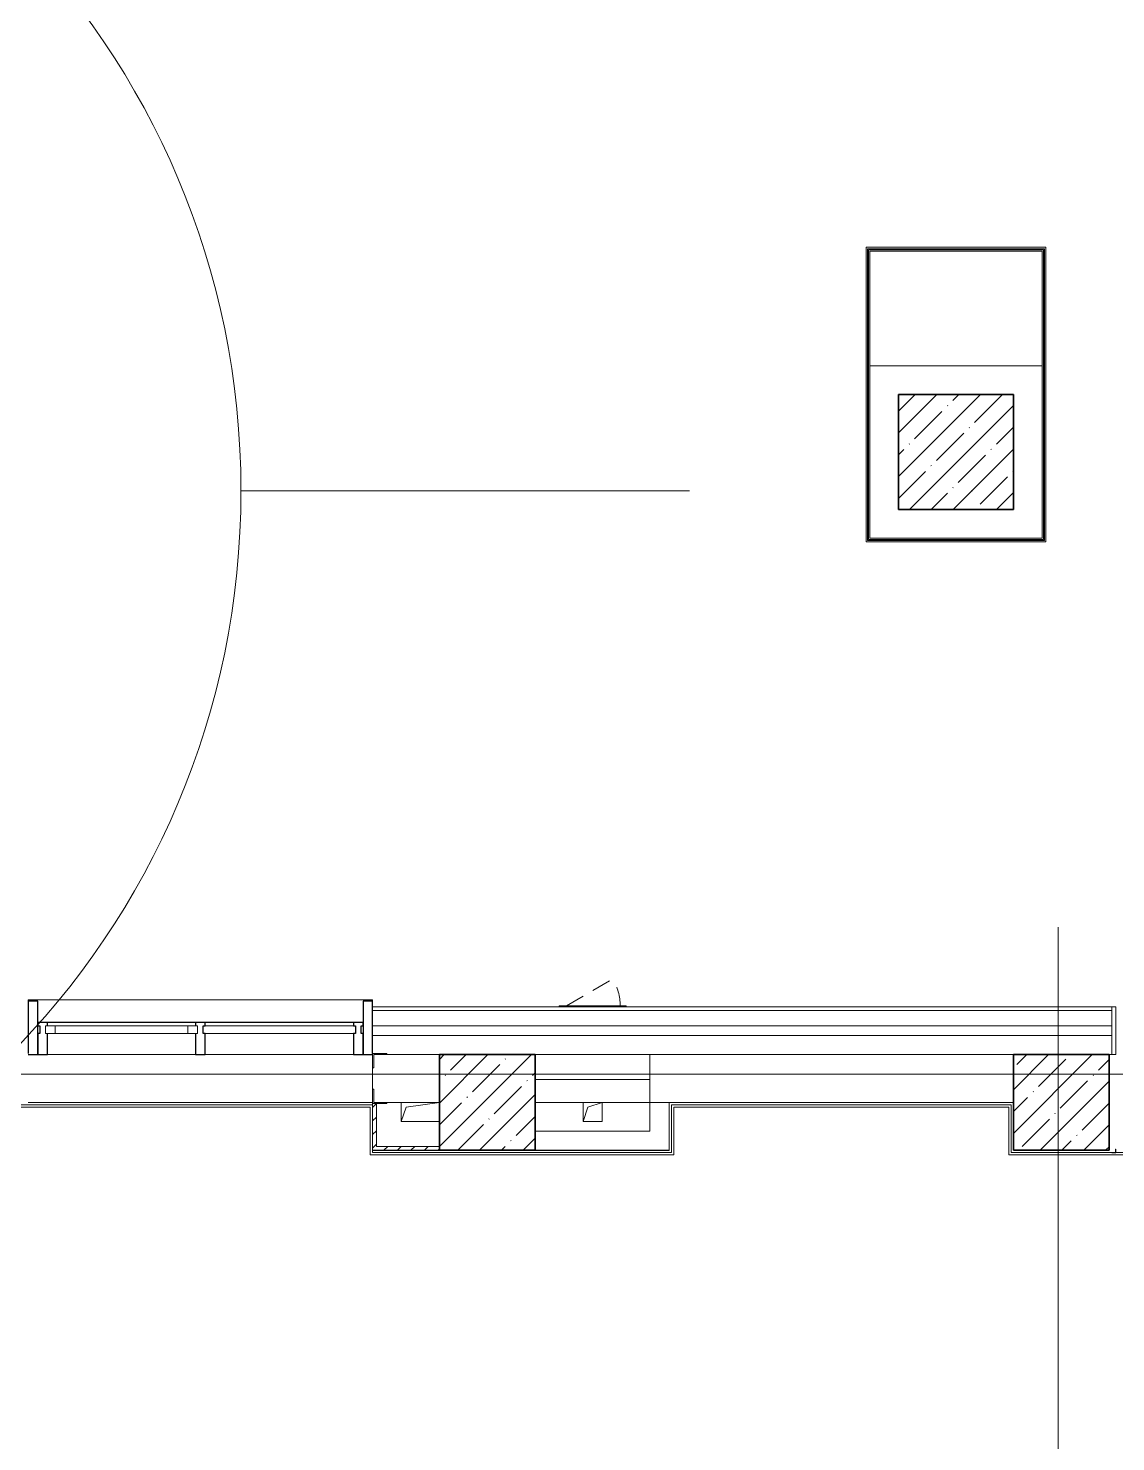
# Model space of a CAD drawing. Header units: millimetres. Extents: x 5993 to 95364, y 94667 to 143522.
# Drawn here: x 47212 to 47675, y 114705 to 115307 of the extents above; entities that cross this region are included whole.
import ezdxf

# ---------------------------------------------------------------- set-up
doc = ezdxf.new("R2010")
doc.units = ezdxf.units.MM
for name, pattern in [('200_ШТРИХ__ш1_п0_6_', [160, 100, -60]), ('50_200_ШТРИХ_1Т_ш5_п1_п1_', [1400, 1000, -200, 0, -200]), ('Штрих короткий', [300, 150, -150])]:
    doc.linetypes.add(name, pattern=pattern)
for name, color, linetype, lineweight in [('0-2', 7, 'Continuous', 9), ('S-GRID-____-IDEN', 7, 'Continuous', 9), ('S-GRID-____-OTLN-1', 7, '50_200_ШТРИХ_1Т_ш5_п1_п1_', 9), ('Импосты витража', 7, 'Continuous', 9), ('Импосты витража-1', 7, 'Continuous', 25), ('Каркас_Импост', 7, 'Continuous', 13), ('Каркас_Импост-1', 7, 'Continuous', 9), ('Несущие колонны', 7, 'Continuous', 9), ('Несущие колонны-1', 7, 'Continuous', 35), ('Обобщенные модели', 7, 'Continuous', 9), ('Общие ребра', 7, 'Continuous', 9), ('Окна', 7, 'Continuous', 9), ('Остекление-1', 7, 'Continuous', 9), ('Открывание в плане-1', 7, '200_ШТРИХ__ш1_п0_6_', 9), ('Перекрытия', 7, 'Continuous', 9), ('Перемычка-1', 7, 'Штрих короткий', 9), ('Стены', 7, 'Continuous', 9), ('Стены-1', 7, 'Continuous', 13)]:
    doc.layers.add(name, color=color, linetype=linetype, lineweight=lineweight)
doc.layers.add('Штриховка разреза-4', color=7, linetype='Continuous', lineweight=5, true_color=0x0080ff)

# ---------------------------------------------------------------- blocks, each defined once
blk = doc.blocks.new('BSC_Колонна _Прямоугольная - 600х600-V85-АИ2_01_План напольных покрытий и плинтусов 1го этажа _Часть 2_')
at = {"layer": 'Несущие колонны'}
h = blk.add_hatch(dxfattribs=at)
h.set_pattern_fill('FP_103', color=256, style=0, pattern_type=2)
h.set_pattern_definition([(45, (-73400, -14450), (-114.04925, 114.04925), []), (45, (-73285.95, -14450), (-114.04925, 114.04925), [201.613, -40.323, 3.353, -36.97])])
h.paths.add_polyline_path([(-300, -300), (300, -300), (300, 300), (-300, 300)], flags=0)
at = {"layer": 'Несущие колонны-1'}
for p, q in [((300, 300), (-300, 300)), ((-300, 300), (-300, -300)), ((300, -300), (300, 300)), ((-300, -300), (300, -300))]:
    blk.add_line(p, q, dxfattribs=at)
blk = doc.blocks.new('BSC_Колонна _Прямоугольная - 500х500-V105-АИ2_01_План напольных покрытий и плинтусов 1го этажа _Часть 2_')
at = {"layer": 'Несущие колонны'}
h = blk.add_hatch(dxfattribs=at)
h.set_pattern_fill('FP_124', color=256, style=0, pattern_type=2)
h.set_pattern_definition([(45, (-70950, -11050), (-114.04925, 114.04925), []), (45, (-70835.95, -11050), (-114.04925, 114.04925), [201.613, -40.323, 3.353, -36.97])])
h.paths.add_polyline_path([(-250, -250), (250, -250), (250, 250), (-250, 250), (-250, -210.5)], flags=0)
at = {"layer": 'Несущие колонны-1'}
for p, q in [((250, 250), (-250, 250)), ((-250, 250), (-250, -250)), ((250, -250), (250, 250)), ((-250, -250), (250, -250))]:
    blk.add_line(p, q, dxfattribs=at)
blk = doc.blocks.new('BSC_Колонна _Прямоугольная - 500х500-V123-АИ2_01_План напольных покрытий и плинтусов 1го этажа _Часть 2_')
at = {"layer": 'Несущие колонны'}
h = blk.add_hatch(dxfattribs=at)
h.set_pattern_fill('FP_143', color=256, style=0, pattern_type=2)
h.set_pattern_definition([(45, (-73950, -11050), (-114.04925, 114.04925), []), (45, (-73835.95, -11050), (-114.04925, 114.04925), [201.613, -40.323, 3.353, -36.97])])
h.paths.add_polyline_path([(-250, -250), (250, -250), (250, 250), (-250, 250)], flags=0)
at = {"layer": 'Несущие колонны-1'}
for p, q in [((250, 250), (-250, 250)), ((-250, 250), (-250, -250)), ((250, -250), (250, 250)), ((-250, -250), (250, -250))]:
    blk.add_line(p, q, dxfattribs=at)
blk = doc.blocks.new('Проем_Дверь_Прямоугольный - 1800х2700h_оконные проемы-25805030-АИ2_01_План напольных покрытий и плинтусов 1го этажа _Часть 2_')
at = {"layer": 'Перемычка-1'}
for p, q in [((900, 125), (-900, 125)), ((900, -125), (-900, -125))]:
    blk.add_line(p, q, dxfattribs=at)
blk = doc.blocks.new('PNS_Панель прямоугольная2 - Нр_Стекло - 40мм-26243474-АИ2_01_План напольных покрытий и плинтусов 1го этажа _Часть 2_')
at = {"layer": 'Каркас_Импост'}
for p, q in [((-397.5, 0), (-397.5, 40)), ((-397.5, 40), (-347.5, 40)), ((-347.5, 40), (-347.5, 0)), ((397.5, 40), (347.5, 40)), ((347.5, 40), (347.5, 0)), ((397.5, 0), (397.5, 40)), ((-347.5, 0), (-397.5, 0)), ((347.5, 0), (397.5, 0))]:
    blk.add_line(p, q, dxfattribs=at)
at = {"layer": 'Каркас_Импост-1'}
for p, q in [((-347.5, 40), (347.5, 40)), ((-347.5, 0), (347.5, 0))]:
    blk.add_line(p, q, dxfattribs=at)
blk = doc.blocks.new('Прямоугольный импост - Импост структурный с накладкой - 150мм-25647633-АИ2_01_План напольных покрытий и плинтусов 1го этажа _Часть 2_')
at = {"layer": 'Импосты витража-1'}
for p, q in [((-25, 0), (-25, 17)), ((-25, 17), (25, 17)), ((-15, 0), (-25, 0)), ((-15, -40), (-15, 0)), ((25, 17), (25, 0)), ((-25, -150), (-25, -40)), ((-25, -40), (-15, -40)), ((25, -40), (25, -150)), ((25, -150), (-25, -150))]:
    blk.add_line(p, q, dxfattribs=at)
blk = doc.blocks.new('Прямоугольный импост - Импост структурный с накладкой - 150мм-25647642-АИ2_01_План напольных покрытий и плинтусов 1го этажа _Часть 2_')
at = {"layer": 'Импосты витража'}
for p, q in [((93625, -100), (94400, -100)), ((93625, -267), (94400, -267))]:
    blk.add_line(p, q, dxfattribs=at)
blk = doc.blocks.new('Прямоугольный импост - Импост структурный с накладкой - 150мм-V143-АИ2_01_План напольных покрытий и плинтусов 1го этажа _Часть 2_')
at = {"layer": 'Импосты витража-1'}
for p, q in [((-25, 0), (-25, 17)), ((-25, 17), (25, 17)), ((25, 0), (15, 0)), ((15, 0), (15, -40)), ((25, 17), (25, 0)), ((-25, -150), (-25, -40)), ((15, -40), (25, -40)), ((25, -40), (25, -150)), ((25, -150), (-25, -150))]:
    blk.add_line(p, q, dxfattribs=at)
blk = doc.blocks.new('PNS_Панель прямоугольная1 - Нр_Стекло - 40мм-25259299-АИ2_01_План напольных покрытий и плинтусов 1го этажа _Часть 2_')
at = {"layer": 'Остекление-1'}
for p, q in [((-387.5, 40), (387.5, 40)), ((-397.5, 0), (397.5, 0)), ((387.5, 0), (-387.5, 0))]:
    blk.add_line(p, q, dxfattribs=at)
blk = doc.blocks.new('Прямоугольный импост - Импост структурный с накладкой - 150мм-25647644-АИ2_01_План напольных покрытий и плинтусов 1го этажа _Часть 2_')
at = {"layer": 'Импосты витража-1'}
for p, q in [((-25, 0), (-25, 17)), ((-25, 17), (25, 17)), ((-15, 0), (-25, 0)), ((-15, -40), (-15, 0)), ((25, 0), (15, 0)), ((15, 0), (15, -40)), ((25, 17), (25, 0)), ((-25, -150), (-25, -40)), ((-25, -40), (-15, -40)), ((15, -40), (25, -40)), ((25, -40), (25, -150)), ((25, -150), (-25, -150))]:
    blk.add_line(p, q, dxfattribs=at)
blk = doc.blocks.new('Прямоугольный импост - Откос НВФ_50х280 мм-25993834-АИ2_01_План напольных покрытий и плинтусов 1го этажа _Часть 2_')
at = {"layer": 'Импосты витража-1'}
for p, q in [((-50, 130), (0, 130)), ((-50, -150), (-50, 130)), ((0, 130), (0, -144)), ((0, -150), (-50, -150))]:
    blk.add_line(p, q, dxfattribs=at)
blk = doc.blocks.new('Прямоугольный импост - Откос НВФ_50х280 мм-25993838-АИ2_01_План напольных покрытий и плинтусов 1го этажа _Часть 2_')
at = {"layer": 'Импосты витража-1'}
for p, q in [((0, 130), (-50, 130)), ((-50, 130), (-50, -150)), ((0, -144), (0, 130)), ((-50, -150), (0, -150))]:
    blk.add_line(p, q, dxfattribs=at)
blk = doc.blocks.new('Фахверк_СКБ_Уголок - 250_2700-27497298-АИ2_01_План напольных покрытий и плинтусов 1го этажа _Часть 2_')
at = {"layer": 'Обобщенные модели'}
for p, q in [((200, 181), (125, 181)), ((125, 181), (125, 106)), ((131, 106), (131, 175)), ((131, 175), (200, 175)), ((200, 175), (200, 181)), ((125, 106), (131, 106)), ((131, -6), (125, -6)), ((125, -6), (125, -81)), ((131, -75), (131, -6)), ((125, -81), (200, -81)), ((200, -75), (131, -75)), ((200, -81), (200, -75))]:
    blk.add_line(p, q, dxfattribs=at)
blk = doc.blocks.new('AR_Отверстие прямоугольное _в плите_ - AR_Отверстие прямоугольное _в плите_-V209-АИ2_01_План напольных покрытий и плинтусов 1го этажа _Часть 2_')
at = {"layer": 'Обобщенные модели'}
for p, q in [((-50, 50), (-50, -50)), ((-50, -50), (-25, 25)), ((-25, 25), (50, 50)), ((50, -50), (50, 50)), ((-50, -50), (50, -50))]:
    blk.add_line(p, q, dxfattribs=at)
blk = doc.blocks.new('AR_Отверстие прямоугольное _в плите_ - AR_Отверстие прямоугольное _в плите_-V220-АИ2_01_План напольных покрытий и плинтусов 1го этажа _Часть 2_')
at = {"layer": 'Обобщенные модели'}
for p, q in [((-100, 50), (-100, -50)), ((-100, -50), (-75, 25)), ((-75, 25), (100, 50)), ((-100, -50), (100, -50))]:
    blk.add_line(p, q, dxfattribs=at)
blk = doc.blocks.new('DOR_Люк-Решетка_Прямоугольный - Люк_300х400h ПЛК_цоколь-28750901-АИ2_01_План напольных покрытий и плинтусов 1го этажа _Часть 2_')
at = {"layer": 'Каркас_Импост-1'}
for p, q in [((-175, 10), (-175, 15)), ((175, 15), (-175, 15)), ((175, 15), (175, 10))]:
    blk.add_line(p, q, dxfattribs=at)
at = {"layer": 'Открывание в плане-1'}
blk.add_line((-136.3, 15), (106.1, 155), dxfattribs=at)
blk.add_arc((-145, 10), 290, 0.99289, 30, dxfattribs=at)
blk = doc.blocks.new('Отлив_СКБ - Отлив витража_120_НВФ-31885689-АИ2_01_План напольных покрытий и плинтусов 1го этажа _Часть 2_')
at = {"layer": 'Окна'}
for p, q in [((0, 113), (0, 120)), ((1800, 120), (0, 120)), ((1800, 120), (1800, 113)), ((50, 2), (1750, 2))]:
    blk.add_line(p, q, dxfattribs=at)
blk = doc.blocks.new('Стены 6 - Стены 4-31195849-АИ2_01_План напольных покрытий и плинтусов 1го этажа _Часть 2_')
at = {"layer": 'Стены-1'}
for p, q in [((-1798.5, 41030.2), (-1798.5, 41010.2)), ((-1548.5, 41030.2), (-1798.5, 41030.2)), ((-1798.5, 41010.2), (-1548.5, 41010.2)), ((-1548.5, 41010.2), (-1548.5, 41030.2))]:
    blk.add_line(p, q, dxfattribs=at)
blk = doc.blocks.new('Ось сетки - Круг_Ø6_00__ISO-2_5_0_9K_-25732049-АР1_План отверстий 2 этажа в осях 1-64_А-ГГ')
at = {"layer": 'S-GRID-____-IDEN'}
blk.add_circle((0, 0), 3, dxfattribs=at)

msp = doc.modelspace()

# ---------------------------------------------------------------- linework, layer by layer
at = {"layer": 'S-GRID-____-OTLN-1', "color": 251, "lineweight": 15, "ltscale": 0.6, "true_color": 0x636466}
msp.add_line((49173.9, 115110.01), (47302.85, 115110.01), dxfattribs=at)
at = {"layer": 'S-GRID-____-OTLN-1', "color": 251, "ltscale": 0.6, "true_color": 0x636466}
for p, q in [((47650.6, 113733.6), (47650.6, 114924.43)), ((50293.31, 114861.8), (41443.97, 114861.8))]:
    msp.add_line(p, q, dxfattribs=at)
at = {"layer": 'Обобщенные модели'}
for p, q in [((47674.9, 114828.47), (47673.44, 114828.47)), ((47673.44, 114828.47), (47673.44, 114828.3)), ((47673.44, 114828.3), (47675.07, 114828.3)), ((47675.07, 114829.93), (47674.9, 114829.93)), ((47674.9, 114829.93), (47674.9, 114828.47)), ((47675.07, 114828.3), (47675.07, 114829.93))]:
    msp.add_line(p, q, dxfattribs=at)
at = {"layer": 'Общие ребра'}
for p, q in [((47569.5, 115212.98), (47644.7, 115212.98)), ((47569.5, 115212.57), (47569.5, 115212.98)), ((47569.5, 115212), (47569.5, 115212.57)), ((47569.5, 115089.91), (47569.5, 115212)), ((47569.9, 115212.57), (47644.3, 115212.57)), ((47569.9, 115212), (47569.9, 115212.57)), ((47569.9, 115089.91), (47569.9, 115212)), ((47644.3, 115212.57), (47644.3, 115212)), ((47644.3, 115212), (47644.3, 115089.91)), ((47644.7, 115212.98), (47644.7, 115212.57)), ((47644.7, 115212.57), (47644.7, 115212)), ((47644.7, 115212), (47644.7, 115089.91)), ((47569.5, 115089.34), (47569.5, 115089.91)), ((47569.5, 115088.93), (47569.5, 115089.34)), ((47644.7, 115088.93), (47569.5, 115088.93)), ((47569.9, 115089.34), (47569.9, 115089.91)), ((47644.3, 115089.34), (47569.9, 115089.34)), ((47644.3, 115089.91), (47644.3, 115089.34)), ((47644.7, 115089.91), (47644.7, 115089.34)), ((47644.7, 115089.34), (47644.7, 115088.93)), ((47673.44, 114882.35), (47358.84, 114882.35)), ((47673.44, 114878.28), (47358.84, 114878.28)), ((47387.33, 114870.14), (47364.95, 114870.14)), ((47364.95, 114870.14), (47387.33, 114870.14))]:
    msp.add_line(p, q, dxfattribs=at)
at = {"layer": 'Перекрытия'}
for p, q in [((47485.01, 114829.28), (47358.84, 114829.28)), ((47485.01, 114829.44), (47485.01, 114829.28))]:
    msp.add_line(p, q, dxfattribs=at)
at = {"layer": 'Стены'}
for p, q in [((47358.84, 114849.79), (47212.33, 114849.79)), ((46968.15, 114848.82), (47358.84, 114848.82)), ((47357.87, 114847.84), (46969.12, 114847.84)), ((47357.87, 114827.49), (47357.87, 114847.84)), ((47485.98, 114828.47), (47485.98, 114848.82)), ((47485.98, 114848.82), (47630.54, 114848.82)), ((47486.96, 114847.84), (47486.96, 114827.49)), ((47629.57, 114847.84), (47486.96, 114847.84)), ((47629.57, 114827.49), (47629.57, 114847.84)), ((47630.54, 114848.82), (47630.54, 114828.47)), ((47486.96, 114827.49), (47357.87, 114827.49)), ((47358.84, 114829.44), (47358.84, 114828.47)), ((47358.84, 114828.47), (47485.98, 114828.47)), ((47718.94, 114827.49), (47629.57, 114827.49)), ((47630.54, 114828.47), (47673.44, 114828.47)), ((47675.07, 114828.47), (47717.96, 114828.47))]:
    msp.add_line(p, q, dxfattribs=at)
at = {"layer": 'Стены-1'}
for p, q in [((47645.36, 115213.63), (47568.84, 115213.63)), ((47568.84, 115213.63), (47568.84, 115212.98)), ((47568.84, 115212.98), (47568.84, 115212)), ((47568.84, 115212), (47568.84, 115089.91)), ((47570.47, 115212), (47643.73, 115212)), ((47570.47, 115089.91), (47570.47, 115212)), ((47643.73, 115212), (47643.73, 115089.91)), ((47645.36, 115212.98), (47645.36, 115213.63)), ((47645.36, 115212), (47645.36, 115212.98)), ((47645.36, 115089.91), (47645.36, 115212)), ((47570.47, 115163.17), (47570.47, 115089.91)), ((47582.68, 115163.17), (47570.47, 115163.17)), ((47631.52, 115163.17), (47582.68, 115163.17)), ((47643.73, 115163.17), (47631.52, 115163.17)), ((47643.73, 115089.91), (47643.73, 115163.17)), ((47568.84, 115089.91), (47568.84, 115088.93)), ((47568.84, 115088.93), (47568.84, 115088.28)), ((47568.84, 115088.28), (47645.36, 115088.28)), ((47643.73, 115089.91), (47570.47, 115089.91)), ((47570.47, 115089.91), (47582.68, 115089.91)), ((47582.68, 115089.91), (47631.52, 115089.91)), ((47631.52, 115089.91), (47643.73, 115089.91)), ((47645.36, 115088.93), (47645.36, 115089.91)), ((47645.36, 115088.28), (47645.36, 115088.93)), ((47673.44, 114890.49), (47358.84, 114890.49)), ((47358.84, 114890.49), (47358.84, 114888.86)), ((47358.84, 114888.86), (47673.44, 114888.86)), ((47673.44, 114888.86), (47358.84, 114888.86)), ((47358.84, 114888.86), (47358.84, 114870.63)), ((47673.44, 114888.86), (47673.44, 114890.49)), ((47673.44, 114870.14), (47673.44, 114888.86)), ((47428.03, 114870.14), (47631.52, 114870.14)), ((47631.52, 114870.14), (47476.87, 114870.14)), ((47476.87, 114870.14), (47476.87, 114849.79)), ((47672.22, 114870.14), (47673.44, 114870.14)), ((47358.84, 114864.53), (47358.84, 114855.41)), ((47476.87, 114859.56), (47428.03, 114859.56)), ((47476.87, 114849.79), (47476.87, 114859.56)), ((47364.95, 114849.79), (47387.33, 114849.79)), ((47428.03, 114849.79), (47476.87, 114849.79)), ((47476.87, 114849.79), (47631.52, 114849.79)), ((47476.87, 114849.79), (47476.87, 114837.58)), ((47485.01, 114849.79), (47476.87, 114849.79)), ((47485.01, 114837.58), (47485.01, 114849.79)), ((47358.84, 114849.31), (47358.84, 114829.44)), ((47360.47, 114831.07), (47360.47, 114849.31)), ((47476.87, 114837.58), (47428.03, 114837.58)), ((47485.01, 114829.44), (47485.01, 114837.58)), ((47358.84, 114829.44), (47387.33, 114829.44)), ((47387.33, 114831.07), (47360.47, 114831.07)), ((47428.03, 114829.44), (47485.01, 114829.44))]:
    msp.add_line(p, q, dxfattribs=at)
at = {"layer": 'Штриховка разреза-4'}
for p, q in [((47358.84, 114847.66), (47360.47, 114849.28)), ((47358.84, 114841.9), (47360.47, 114843.53)), ((47358.84, 114836.14), (47360.47, 114837.77)), ((47358.84, 114830.39), (47360.47, 114832.02)), ((47363.65, 114829.44), (47365.28, 114831.07)), ((47369.41, 114829.44), (47371.04, 114831.07)), ((47375.17, 114829.44), (47376.79, 114831.07)), ((47380.92, 114829.44), (47382.55, 114831.07)), ((47386.68, 114829.44), (47387.33, 114830.1))]:
    msp.add_line(p, q, dxfattribs=at)

# ---------------------------------------------------------------- block references
at = {"layer": '0-2', "xscale": 0.08139549610658335, "yscale": 0.08139549610658335, "zscale": 0.08139549610658335}
for name, p in [('BSC_Колонна _Прямоугольная - 600х600-V85-АИ2_01_План напольных покрытий и плинтусов 1го этажа _Часть 2_', (47607.1, 115126.54)), ('DOR_Люк-Решетка_Прямоугольный - Люк_300х400h ПЛК_цоколь-28750901-АИ2_01_План напольных покрытий и плинтусов 1го этажа _Часть 2_', (47452.45, 114889.68)), ('Отлив_СКБ - Отлив витража_120_НВФ-31885689-АИ2_01_План напольных покрытий и плинтусов 1го этажа _Часть 2_', (47212.33, 114883.74)), ('Прямоугольный импост - Откос НВФ_50х280 мм-25993838-АИ2_01_План напольных покрытий и плинтусов 1го этажа _Часть 2_', (47358.84, 114882.35)), ('Фахверк_СКБ_Уголок - 250_2700-27497298-АИ2_01_План напольных покрытий и плинтусов 1го этажа _Часть 2_', (47348.67, 114855.9)), ('BSC_Колонна _Прямоугольная - 500х500-V105-АИ2_01_План напольных покрытий и плинтусов 1го этажа _Часть 2_', (47407.68, 114849.79)), ('BSC_Колонна _Прямоугольная - 500х500-V123-АИ2_01_План напольных покрытий и плинтусов 1го этажа _Часть 2_', (47651.87, 114849.79)), ('AR_Отверстие прямоугольное _в плите_ - AR_Отверстие прямоугольное _в плите_-V220-АИ2_01_План напольных покрытий и плинтусов 1го этажа _Часть 2_', (47379.19, 114845.72)), ('AR_Отверстие прямоугольное _в плите_ - AR_Отверстие прямоугольное _в плите_-V209-АИ2_01_План напольных покрытий и плинтусов 1го этажа _Часть 2_', (47452.45, 114845.72))]:
    msp.add_blockref(name, p, dxfattribs=at)
at = {"layer": '0-2', "extrusion": (0, 0, -1), "xscale": 0.08139549610658335, "yscale": 0.08139549610658335, "zscale": 0.08139549610658335}
for name, p in [('Прямоугольный импост - Откос НВФ_50х280 мм-25993834-АИ2_01_План напольных покрытий и плинтусов 1го этажа _Часть 2_', (-47212.33, 114882.35)), ('Прямоугольный импост - Импост структурный с накладкой - 150мм-V143-АИ2_01_План напольных покрытий и плинтусов 1го этажа _Часть 2_', (-47218.44, 114882.35)), ('Прямоугольный импост - Импост структурный с накладкой - 150мм-25647633-АИ2_01_План напольных покрытий и плинтусов 1го этажа _Часть 2_', (-47285.59, 114882.35)), ('Прямоугольный импост - Импост структурный с накладкой - 150мм-25647644-АИ2_01_План напольных покрытий и плинтусов 1го этажа _Часть 2_', (-47352.74, 114882.35))]:
    msp.add_blockref(name, p, dxfattribs=at)
at = {"layer": '0-2', "xscale": 0.08139549610658335, "yscale": 0.08139549610658335, "zscale": 0.08139549610658335}
for name, p, rotation in [('Стены 6 - Стены 4-31195849-АИ2_01_План напольных покрытий и плинтусов 1го этажа _Часть 2_', (51013.11, 115016.53), 89.9999999999999), ('PNS_Панель прямоугольная2 - Нр_Стекло - 40мм-26243474-АИ2_01_План напольных покрытий и плинтусов 1го этажа _Часть 2_', (47252.01, 114882.35), 180), ('Прямоугольный импост - Импост структурный с накладкой - 150мм-25647642-АИ2_01_План напольных покрытий и плинтусов 1го этажа _Часть 2_', (54904.21, 114862), 180), ('PNS_Панель прямоугольная1 - Нр_Стекло - 40мм-25259299-АИ2_01_План напольных покрытий и плинтусов 1го этажа _Часть 2_', (47319.16, 114882.35), 180), ('Прямоугольный импост - Импост структурный с накладкой - 150мм-25647642-АИ2_01_План напольных покрытий и плинтусов 1го этажа _Часть 2_', (54971.36, 114862), 180), ('Проем_Дверь_Прямоугольный - 1800х2700h_оконные проемы-25805030-АИ2_01_План напольных покрытий и плинтусов 1го этажа _Часть 2_', (47285.59, 114859.97), 180)]:
    msp.add_blockref(name, p, dxfattribs=dict(at, rotation=rotation))
at = {"layer": 'S-GRID-____-IDEN', "lineweight": 15, "xscale": 113.929722309601, "yscale": 113.929722309601, "zscale": 113.929722309601, "rotation": 89.9999999999998}
msp.add_blockref('Ось сетки - Круг_Ø6_00__ISO-2_5_0_9K_-25732049-АР1_План отверстий 2 этажа в осях 1-64_А-ГГ', (46961.06, 115110.01), dxfattribs=at)

doc.saveas('drawing.dxf')
